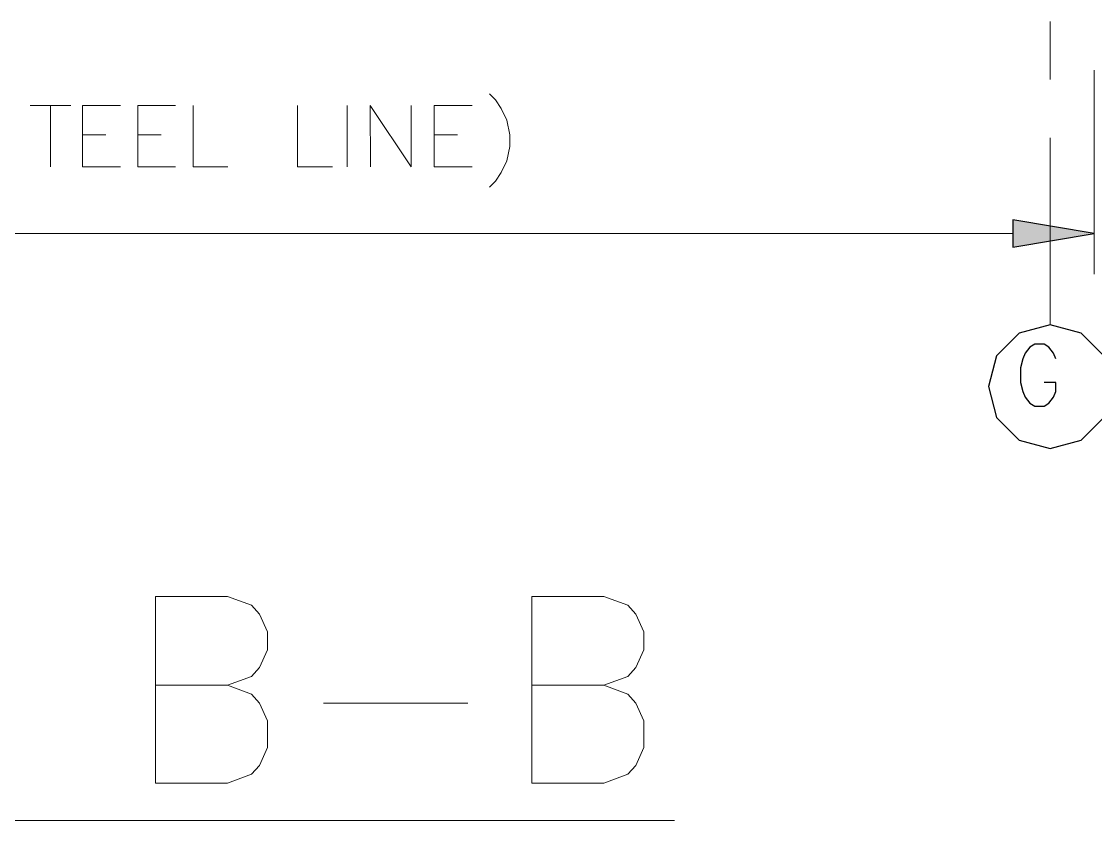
# Model space of a CAD drawing. Header units: millimetres. Extents: x 21 to 390, y 5 to 288.
# Drawn here: x 197.35 to 214.37, y 191.27 to 203.93 of the extents above; entities that cross this region are included whole.
import ezdxf

# ---------------------------------------------------------------- set-up
doc = ezdxf.new("R2010")
doc.units = ezdxf.units.MM
doc.header["$MEASUREMENT"] = 0
doc.layers.get('0').update_dxf_attribs({"linetype": 'CONTINUOUS'})

msp = doc.modelspace()

# ---------------------------------------------------------------- hatches: boundary and pattern name
msp.add_hatch(color=3).paths.add_polyline_path([(213.065, 200.784), (213.065, 200.354), (214.356, 200.569)])

# ---------------------------------------------------------------- linework, layer by layer
at = {"color": 8, "linetype": 'Continuous', "lineweight": 9}
for p, q in [((213.658, 203.93), (213.658, 203.009)), ((213.658, 202.087), (213.658, 199.124))]:
    msp.add_line(p, q, dxfattribs=at)
at = {"color": 3, "linetype": 'Continuous', "lineweight": 5}
for p, q in [((214.355, 203.161), (214.356, 199.924)), ((176.017, 200.569), (213.065, 200.569))]:
    msp.add_line(p, q, dxfattribs=at)
at = {"color": 2, "linetype": 'Continuous', "lineweight": 5}
for p, q in [((197.49, 202.597), (198.135, 202.597)), ((197.813, 202.597), (197.813, 201.629)), ((202.513, 201.629), (202.513, 202.597)), ((198.32, 202.136), (198.688, 202.136)), ((199.195, 202.136), (199.564, 202.136)), ((203.895, 202.136), (204.264, 202.136)), ((198.32, 201.629), (198.919, 201.629)), ((199.195, 201.629), (199.794, 201.629)), ((203.895, 201.629), (204.494, 201.629))]:
    msp.add_line(p, q, dxfattribs=at)
at = {"color": 1, "linetype": 'Continuous', "lineweight": 15}
for p, q in [((202.14, 193.127), (204.424, 193.127)), ((196.665, 191.266), (199.076, 191.266)), ((199.076, 191.266), (201.741, 191.266)), ((201.741, 191.266), (205.04, 191.266)), ((205.04, 191.266), (207.704, 191.266))]:
    msp.add_line(p, q, dxfattribs=at)
at = {"color": 2, "linetype": 'Continuous', "lineweight": 5}
for points in [[(204.771, 202.781), (204.863, 202.689), (204.955, 202.551), (205.047, 202.366), (205.093, 202.136), (205.093, 201.951), (205.047, 201.721), (204.955, 201.537), (204.863, 201.399), (204.771, 201.306)], [(198.32, 201.629), (198.32, 202.597), (198.919, 202.597)], [(199.195, 201.629), (199.195, 202.597), (199.794, 202.597)], [(200.071, 202.597), (200.071, 201.629), (200.624, 201.629)], [(201.729, 202.597), (201.729, 201.629), (202.282, 201.629)], [(202.882, 201.629), (202.881, 202.597), (203.527, 201.629), (203.527, 202.597)], [(203.895, 201.629), (203.895, 202.597), (204.494, 202.597)]]:
    msp.add_lwpolyline(points, dxfattribs=at)
at = {"color": 3, "linetype": 'Continuous', "lineweight": -2}
msp.add_lwpolyline([(213.065, 200.784), (213.065, 200.354), (214.356, 200.569)], close=True, dxfattribs=at)
at = {"color": 1, "linetype": 'Continuous', "lineweight": 25}
msp.add_lwpolyline([(214.638, 198.143), (214.507, 198.633), (214.148, 198.992), (213.658, 199.124), (213.167, 198.992), (212.808, 198.633), (212.677, 198.143), (212.808, 197.653), (213.167, 197.294), (213.658, 197.163), (214.148, 197.294), (214.507, 197.653)], close=True, dxfattribs=at)
at = {"color": 3, "linetype": 'Continuous', "lineweight": 25}
msp.add_lwpolyline([(213.747, 198.581), (213.71, 198.674), (213.635, 198.767), (213.56, 198.814), (213.411, 198.814), (213.336, 198.767), (213.261, 198.674), (213.224, 198.581), (213.187, 198.44), (213.187, 198.207), (213.224, 198.067), (213.261, 197.974), (213.336, 197.88), (213.411, 197.833), (213.56, 197.833), (213.635, 197.88), (213.71, 197.974), (213.747, 198.067), (213.747, 198.207), (213.56, 198.207)], dxfattribs=at)
at = {"color": 1, "linetype": 'Continuous', "lineweight": 15}
for points in [[(199.476, 191.858), (199.476, 194.819), (200.618, 194.819), (200.998, 194.678), (201.125, 194.537), (201.252, 194.255), (201.252, 193.973), (201.125, 193.691), (200.998, 193.55), (200.618, 193.409)], [(205.439, 191.858), (205.439, 194.819), (206.581, 194.819), (206.962, 194.678), (207.089, 194.537), (207.216, 194.255), (207.216, 193.973), (207.089, 193.691), (206.962, 193.55), (206.581, 193.409)], [(199.476, 193.409), (200.618, 193.409), (200.998, 193.268), (201.125, 193.127), (201.252, 192.845), (201.252, 192.422), (201.125, 192.14), (200.998, 191.999), (200.618, 191.858), (199.476, 191.858)], [(205.439, 193.409), (206.581, 193.409), (206.962, 193.268), (207.089, 193.127), (207.216, 192.845), (207.216, 192.422), (207.089, 192.14), (206.962, 191.999), (206.581, 191.858), (205.439, 191.858)]]:
    msp.add_lwpolyline(points, dxfattribs=at)

doc.saveas('drawing.dxf')
